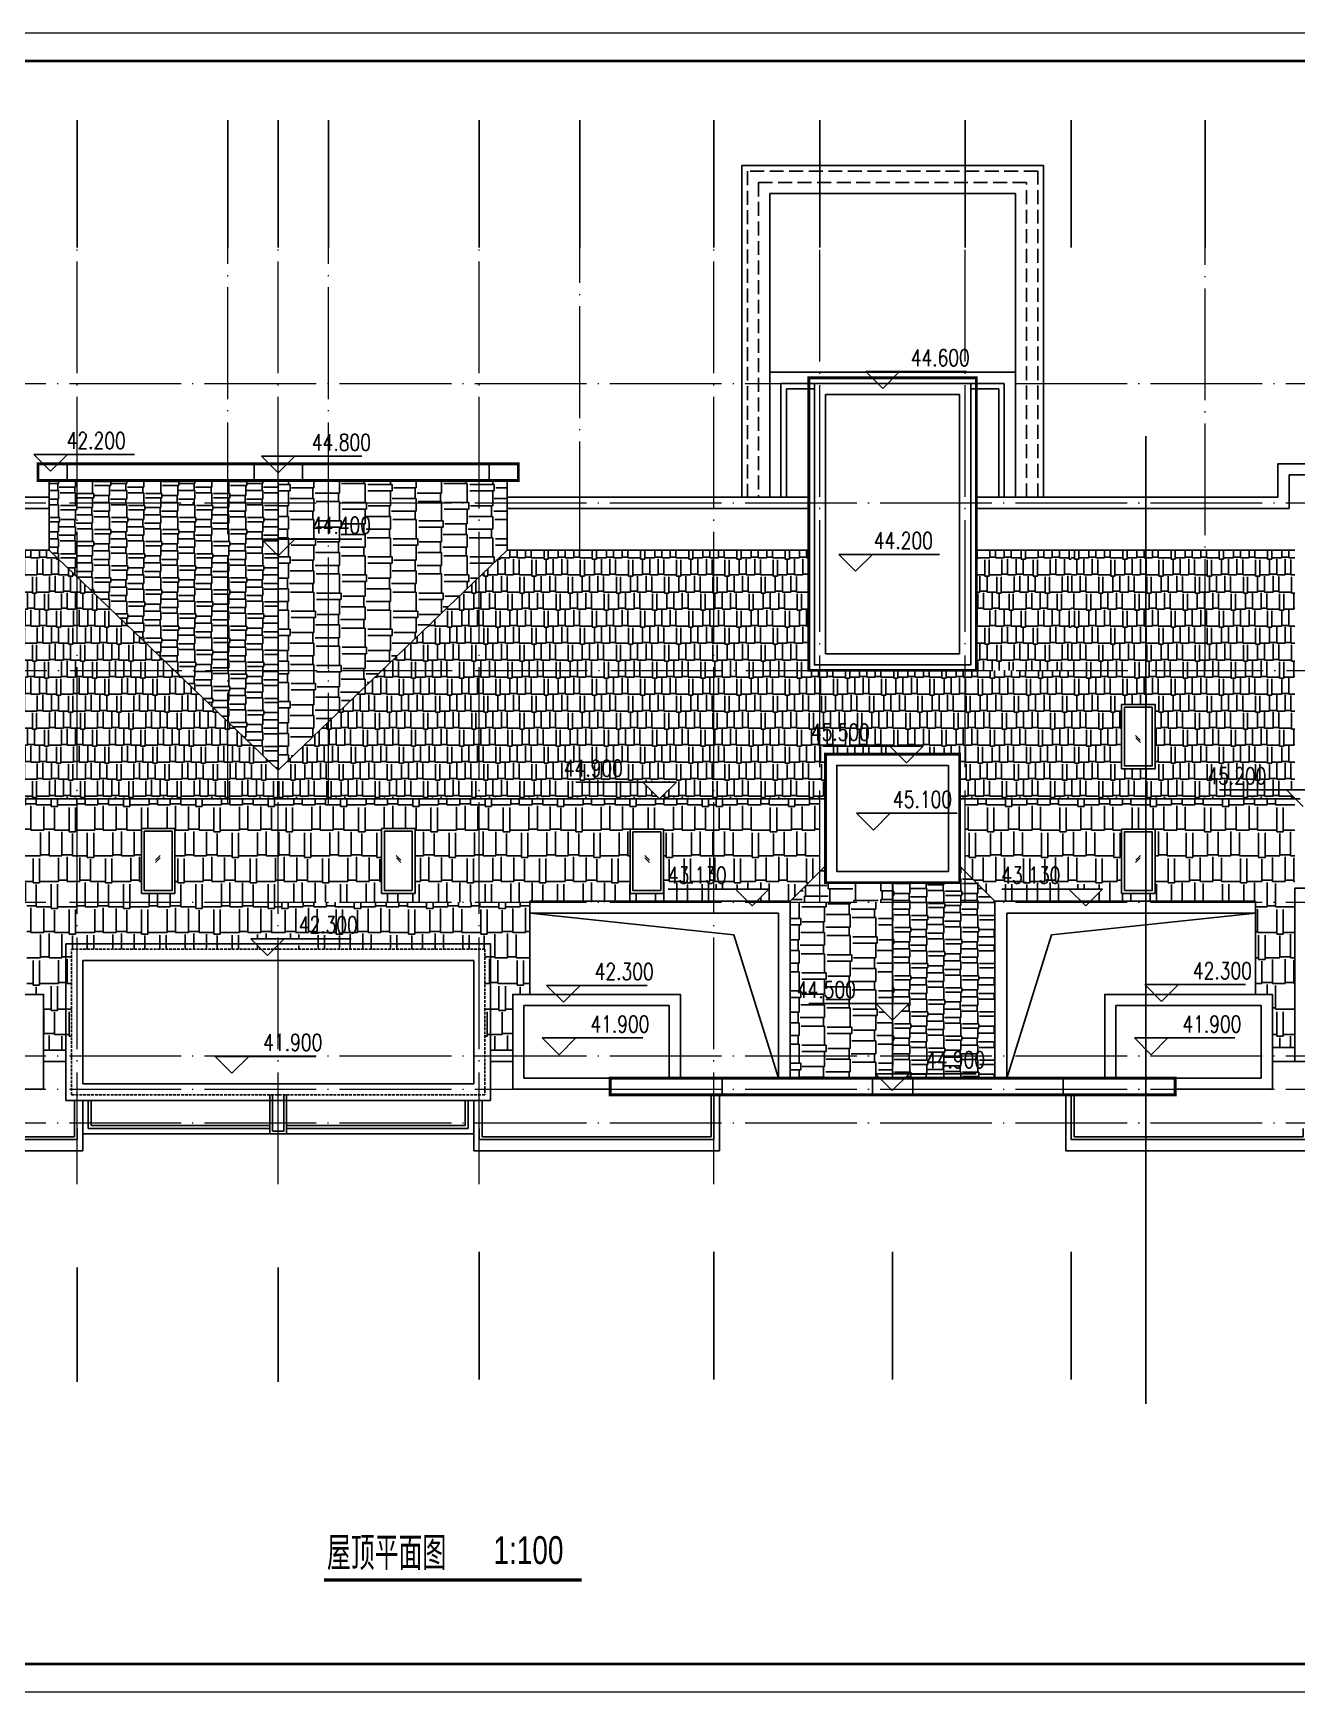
# Model space of a CAD drawing. Extents: x 1332633 to 1595679, y 264824 to 640777.
# Drawn here: x 1364744 to 1387370, y 402455 to 432155 of the extents above; entities that cross this region are included whole.
import ezdxf
from ezdxf.enums import TextEntityAlignment as Align

# ---------------------------------------------------------------- set-up
doc = ezdxf.new("R2010")
doc.units = 0
doc.header["$LTSCALE"] = 1000
doc.header["$MEASUREMENT"] = 0
doc.linetypes.add('DASH', pattern=[0.35, 0.25, -0.1])
doc.linetypes.add('DOTE', pattern=[2.42, 2, -0.2, 0.02, -0.2])
doc.layers.get('0').update_dxf_attribs({"linetype": 'CONTINUOUS'})
for name, color, linetype, lineweight in [('_公共_图框', 4, 'CONTINUOUS', 5), ('DOTE', 1, 'DOTE', 13), ('PUB_TEXT', 7, 'CONTINUOUS', 13)]:
    doc.layers.add(name, color=color, linetype=linetype, lineweight=lineweight)
for name, color, linetype in [('A-Balcony(建筑阳台)', 32, 'CONTINUOUS'), ('A-Hz1汉字注明（平、立面、房间名称等）', 7, 'CONTINUOUS'), ('A-Other(建筑其它)', 33, 'CONTINUOUS'), ('A-Wall(建筑墙)', 255, 'CONTINUOUS'), ('A-WALL_建筑墙_', 255, 'CONTINUOUS'), ('A-WINDOW(建筑门窗)', 4, 'CONTINUOUS'), ('A-建筑屋顶', 33, 'CONTINUOUS'), ('AXIS', 3, 'CONTINUOUS'), ('DIM_ELEV', 3, 'CONTINUOUS'), ('DIM_SYMB', 3, 'CONTINUOUS'), ('hatch', 251, 'CONTINUOUS')]:
    doc.layers.add(name, color=color, linetype=linetype)
doc.styles.add('_TCH_DIM', font='SIMPLEX', dxfattribs={"width": 0.8, "bigfont": 'HZTXT'})
doc.styles.add('sunyat', font='3yromanc.shx', dxfattribs={"width": 0.75, "bigfont": '3yhztxt.shx'})
doc.styles.add('图框文字', font='SIMKAI.TTF')
pattern_1 = [(90, (0, 0), (-304.8, 647.7), [152.4, -127, 177.8, -76.2, 228.6, -101.6]), (90, (-12.7, 152.4), (-304.8, 647.7), [127, -482.6, 101.6, -152.4]), (90, (19.05, 457.2), (-304.8, 647.7), [76.2, -787.4]), (180, (0, 0), (-304.8, -215.9), [292.1, -927.1]), (180, (9e-15, 152.4), (-304.8, -215.9), [285.75, -933.45]), (180, (2e-14, 279.4), (-304.8, -215.9), [266.7, -952.5]), (180, (19.05, 457.2), (-304.8, -215.9), [292.1, -927.1]), (180, (19.05, 533.4), (-304.8, -215.9), [292.1, -927.1]), (180, (5e-14, 762), (-304.8, -215.9), [279.4, -939.8])]
pattern_2 = [(90, (0, 0), (-457.2, 971.55), [228.6, -190.5, 266.7, -114.3, 342.9, -152.4]), (90, (-19.05, 228.6), (-457.2, 971.55), [190.5, -723.9, 152.4, -228.6]), (90, (28.58, 685.8), (-457.2, 971.55), [114.3, -1181.1]), (180, (0, 0), (-457.2, -323.85), [438.15, -1390.65]), (180, (1e-14, 228.6), (-457.2, -323.85), [428.625, -1400.175]), (180, (3e-14, 419.1), (-457.2, -323.85), [400.05, -1428.75]), (180, (28.58, 685.8), (-457.2, -323.85), [438.15, -1390.65]), (180, (28.58, 800.1), (-457.2, -323.85), [438.15, -1390.65]), (180, (7e-14, 1143), (-457.2, -323.85), [419.1, -1409.7])]
pattern_3 = [(0, (0, 0), (971.55, 457.2), [228.6, -190.5, 266.7, -114.3, 342.9, -152.4]), (0, (228.6, 19.05), (971.55, 457.2), [190.5, -723.9, 152.4, -228.6]), (0, (685.8, -28.57), (971.55, 457.2), [114.3, -1181.1]), (90, (0, 0), (-323.85, 457.2), [438.15, -1390.65]), (90, (228.6, 0), (-323.85, 457.2), [428.625, -1400.175]), (90, (419.1, 0), (-323.85, 457.2), [400.05, -1428.75]), (90, (685.8, -28.57), (-323.85, 457.2), [438.15, -1390.65]), (90, (800.1, -28.57), (-323.85, 457.2), [438.15, -1390.65]), (90, (1143, 0), (-323.85, 457.2), [419.1, -1409.7])]
pattern_4 = [(0, (0, 0), (647.7, 304.8), [152.4, -127, 177.8, -76.2, 228.6, -101.6]), (0, (152.4, 12.7), (647.7, 304.8), [127, -482.6, 101.6, -152.4]), (0, (457.2, -19.05), (647.7, 304.8), [76.2, -787.4]), (90, (0, 0), (-215.9, 304.8), [292.1, -927.1]), (90, (152.4, 0), (-215.9, 304.8), [285.75, -933.45]), (90, (279.4, 0), (-215.9, 304.8), [266.7, -952.5]), (90, (457.2, -19.05), (-215.9, 304.8), [292.1, -927.1]), (90, (533.4, -19.05), (-215.9, 304.8), [292.1, -927.1]), (90, (762, 0), (-215.9, 304.8), [279.4, -939.8])]
pattern_5 = [(90, (2738264.6, 0), (457.2, 971.55), [228.6, -190.5, 266.7, -114.3, 342.9, -152.4]), (90, (2738283.63, 228.6), (457.2, 971.55), [190.5, -723.9, 152.4, -228.6]), (90, (2738236, 685.8), (457.2, 971.55), [114.3, -1181.1]), (7e-15, (2738264.6, 0), (457.2, -323.85), [438.15, -1390.65]), (7e-15, (2738264.6, 228.6), (457.2, -323.85), [428.625, -1400.175]), (7e-15, (2738264.6, 419.1), (457.2, -323.85), [400.05, -1428.75]), (7e-15, (2738236, 685.8), (457.2, -323.85), [438.15, -1390.65]), (7e-15, (2738236, 800.1), (457.2, -323.85), [438.15, -1390.65]), (7e-15, (2738264.6, 1143), (457.2, -323.85), [419.1, -1409.7])]
pattern_6 = [(180, (2738264.58, 0), (-647.7, 304.8), [152.4, -127, 177.8, -76.2, 228.6, -101.6]), (180, (2738112.18, 12.7), (-647.7, 304.8), [127, -482.6, 101.6, -152.4]), (180, (2737807.38, -19.05), (-647.7, 304.8), [76.2, -787.4]), (90, (2738264.58, 0), (215.9, 304.8), [292.1, -927.1]), (90, (2738112.18, 0), (215.9, 304.8), [285.75, -933.45]), (90, (2737985.18, 0), (215.9, 304.8), [266.7, -952.5]), (90, (2737807.38, -19.05), (215.9, 304.8), [292.1, -927.1]), (90, (2737731.18, -19.05), (215.9, 304.8), [292.1, -927.1]), (90, (2737502.58, 0), (215.9, 304.8), [279.4, -939.8])]
pattern_7 = [(180, (2738264.6, 0), (-971.55, 457.2), [228.6, -190.5, 266.7, -114.3, 342.9, -152.4]), (180, (2738036, 19.05), (-971.55, 457.2), [190.5, -723.9, 152.4, -228.6]), (180, (2737578.8, -28.57), (-971.55, 457.2), [114.3, -1181.1]), (90, (2738264.6, 0), (323.85, 457.2), [438.15, -1390.65]), (90, (2738036, 0), (323.85, 457.2), [428.625, -1400.175]), (90, (2737845.5, 0), (323.85, 457.2), [400.05, -1428.75]), (90, (2737578.8, -28.57), (323.85, 457.2), [438.15, -1390.65]), (90, (2737464.5, -28.57), (323.85, 457.2), [438.15, -1390.65]), (90, (2737121.6, 0), (323.85, 457.2), [419.1, -1409.7])]

# ---------------------------------------------------------------- blocks, each defined once
blk = doc.blocks.new('vvxv')
at = {"layer": '_公共_图框'}
blk.add_lwpolyline([(-63000, 0), (0, 0), (0, 29700), (-63000, 29700)], close=True, dxfattribs=at)
at = {"layer": '_公共_图框', "const_width": 50}
blk.add_lwpolyline([(-61750, 500), (-500, 500), (-500, 29200), (-61750, 29200)], close=True, dxfattribs=at)
at = {"layer": '_公共_图框', "style": '图框文字'}
for tag, height, p in [('建设单位', 250, (-2500, 19150)), ('合作单位', 250, (-2527, 16842)), ('项目名称', 250, (-2500, 15150)), ('项目编号', 250, (-2500, 13150)), ('建筑', 175, (-1300, 2800)), ('方案深化', 175, (-1300, 2450)), ('1:100', 175, (-1300, 2100)), ('20090705', 175, (-1300, 1750)), ('图号', 175, (-1300, 1225))]:
    blk.add_attdef(tag, text='', height=height, dxfattribs=at).set_placement(p, align=Align.MIDDLE_CENTER)

msp = doc.modelspace()

# ---------------------------------------------------------------- hatches: boundary and pattern name
at = {"layer": 'hatch', "ltscale": 0.2}
h = msp.add_hatch(dxfattribs=at)
h.set_pattern_fill('AR-RSHKE,_O', color=256, scale=100, angle=90)
h.set_pattern_definition(pattern_1)
h.paths.add_polyline_path([(1369132, 424144), (1365032, 424144), (1365032, 422896), (1369132, 418961)])
h = msp.add_hatch(dxfattribs=at)
h.set_pattern_fill('AR-RSHKE,_O', color=256, scale=150, angle=90)
h.set_pattern_definition(pattern_2)
h.paths.add_polyline_path([(1373232, 422896), (1373232, 424144), (1369132, 424144), (1369132, 418961)])
h = msp.add_hatch(dxfattribs=at)
h.set_pattern_fill('AR-RSHKE,_O', color=256, scale=100)
h.set_pattern_definition(pattern_4)
h.paths.add_polyline_path([(1365532, 422416), (1365032, 422896), (1361332, 422896), (1361332, 420744), (1365532, 420744)])
h = msp.add_hatch(dxfattribs=at)
h.set_pattern_fill('AR-RSHKE,_O', color=256, scale=100)
h.set_pattern_definition(pattern_6)
h.paths.add_polyline_path([(1372732, 422416), (1373232, 422896), (1376932, 422896), (1376932, 420744), (1372732, 420744)])
h = msp.add_hatch(dxfattribs=at)
h.set_pattern_fill('AR-RSHKE,_O', color=256, scale=100)
h.set_pattern_definition(pattern_6)
h.paths.add_polyline_path([(1376932, 422896), (1378632, 422896), (1378632, 420744), (1376932, 420744)])
h = msp.add_hatch(dxfattribs=at)
h.set_pattern_fill('AR-RSHKE,_O', color=256, scale=100)
h.set_pattern_definition(pattern_4)
h.paths.add_polyline_path([(1381632, 422896), (1383332, 422896), (1383332, 420744), (1381632, 420744)])
h = msp.add_hatch(dxfattribs=at)
h.set_pattern_fill('AR-RSHKE,_O', color=256, scale=100)
h.set_pattern_definition(pattern_6)
h.paths.add_polyline_path([(1383332, 422896), (1385732, 422896), (1385732, 420744), (1383332, 420744)])
h = msp.add_hatch(dxfattribs=at)
h.set_pattern_fill('AR-RSHKE,_O', color=256, scale=100)
h.set_pattern_definition(pattern_6)
h.paths.add_polyline_path([(1385732, 422896), (1387332, 422896), (1387332, 420744), (1385732, 420744)])
h = msp.add_hatch(dxfattribs=at)
h.set_pattern_fill('AR-RSHKE,_O', color=256, scale=100)
h.set_pattern_definition(pattern_4)
h.paths.add_polyline_path([(1365532, 422416), (1365532, 420744), (1367275, 420744)])
h = msp.add_hatch(dxfattribs=at)
h.set_pattern_fill('AR-RSHKE,_O', color=256, scale=100)
h.set_pattern_definition(pattern_6)
h.paths.add_polyline_path([(1372732, 422416), (1372732, 420744), (1370989, 420744)])
h = msp.add_hatch(dxfattribs=at)
h.set_pattern_fill('AR-RSHKE,_O', color=256, scale=100)
h.set_pattern_definition(pattern_4)
h.paths.add_polyline_path([(1365532, 420744), (1361332, 420744), (1361332, 418444), (1362304, 418444), (1362004, 418744), (1362604, 418744), (1362304, 418444), (1365532, 418444)])
h.paths.add_polyline_path([(1364012, 418863), (1364992, 418863), (1364992, 419309), (1364012, 419309)], flags=24)
h.paths.add_polyline_path([(1362834, 418769), (1364092, 418769), (1364092, 419215), (1362834, 419215)], flags=24)
h = msp.add_hatch(dxfattribs=at)
h.set_pattern_fill('AR-RSHKE,_O', color=256, scale=100)
h.set_pattern_definition(pattern_4)
h.paths.add_polyline_path([(1367275, 420744), (1365532, 420744), (1365532, 418444), (1368232, 418444), (1368232, 419825)])
h = msp.add_hatch(dxfattribs=at)
h.set_pattern_fill('AR-RSHKE,_O', color=256, scale=100)
h.set_pattern_definition(pattern_6)
h.paths.add_polyline_path([(1370989, 420744), (1372732, 420744), (1372732, 418444), (1370032, 418444), (1370032, 419825)])
h = msp.add_hatch(dxfattribs=at)
h.set_pattern_fill('AR-RSHKE,_O', color=256, scale=100)
h.set_pattern_definition(pattern_6)
h.paths.add_polyline_path([(1372732, 420744), (1376932, 420744), (1376932, 418444), (1375961, 418444), (1376261, 418744), (1375661, 418744), (1375961, 418444), (1372732, 418444)])
h.paths.add_polyline_path([(1374253, 418863), (1373272, 418863), (1373272, 419309), (1374253, 419309)], flags=24)
h.paths.add_polyline_path([(1375431, 418769), (1374173, 418769), (1374173, 419215), (1375431, 419215)], flags=24)
h = msp.add_hatch(dxfattribs=at)
h.set_pattern_fill('AR-RSHKE,_O', color=256, scale=100)
h.set_pattern_definition(pattern_6)
h.paths.add_polyline_path([(1376932, 420744), (1378832, 420744), (1378832, 418444), (1376932, 418444)])
h = msp.add_hatch(dxfattribs=at)
h.set_pattern_fill('AR-RSHKE,_O', color=256, scale=100)
h.set_pattern_definition(pattern_6)
h.paths.add_polyline_path([(1378832, 420744), (1381432, 420744), (1381432, 418444), (1381333, 418444), (1381333, 419244), (1380538, 419244), (1380682, 419388), (1380082, 419388), (1380227, 419244), (1378932, 419244), (1378932, 418444), (1378832, 418444)])
h = msp.add_hatch(dxfattribs=at)
h.set_pattern_fill('AR-RSHKE,_O', color=256, scale=100)
h.set_pattern_definition(pattern_6)
h.paths.add_polyline_path([(1381432, 420744), (1383332, 420744), (1383332, 418444), (1381432, 418444)])
h = msp.add_hatch(dxfattribs=at)
h.set_pattern_fill('AR-RSHKE,_O', color=256, scale=100)
h.set_pattern_definition(pattern_6)
h.paths.add_polyline_path([(1383332, 420744), (1387332, 420744), (1387332, 418606), (1387183, 418606), (1387332, 418456), (1387332, 418444), (1383332, 418444)])
h.paths.add_polyline_path([(1384832, 420135), (1384232, 420135), (1384232, 418983), (1384832, 418983)], flags=16)
h.paths.add_polyline_path([(1384782, 420085), (1384282, 420085), (1384282, 419033), (1384782, 419033)], flags=0)
h.paths.add_polyline_path([(1385711, 418863), (1384730, 418863), (1384730, 419309), (1385711, 419309)], flags=24)
h.paths.add_polyline_path([(1386953, 418631), (1385695, 418631), (1385695, 419077), (1386953, 419077)], flags=24)
h = msp.add_hatch(dxfattribs=at)
h.set_pattern_fill('AR-RSHKE,_O', color=256, scale=100)
h.set_pattern_definition(pattern_4)
h.paths.add_polyline_path([(1369132, 418961), (1368232, 419825), (1368232, 418444), (1369132, 418444)])
h = msp.add_hatch(dxfattribs=at)
h.set_pattern_fill('AR-RSHKE,_O', color=256, scale=100)
h.set_pattern_definition(pattern_6)
h.paths.add_polyline_path([(1369132, 418961), (1370032, 419825), (1370032, 418444), (1369132, 418444)])
h = msp.add_hatch(dxfattribs=at)
h.set_pattern_fill('AR-RSHKE,_O', color=256, scale=150)
h.set_pattern_definition(pattern_3)
h.paths.add_polyline_path([(1365532, 418444), (1361332, 418444), (1361332, 416611), (1364629, 416611), (1364629, 416594), (1365532, 416594)])
h.paths.add_polyline_path([(1362832, 417904), (1362832, 416752), (1362232, 416752), (1362232, 417904)], flags=16)
h.paths.add_polyline_path([(1362782, 417854), (1362782, 416802), (1362282, 416802), (1362282, 417854)], flags=0)
h.paths.add_polyline_path([(1364012, 417769), (1364992, 417769), (1364992, 418215), (1364012, 418215)], flags=24)
h = msp.add_hatch(dxfattribs=at)
h.set_pattern_fill('AR-RSHKE,_O', color=256, scale=150)
h.set_pattern_definition(pattern_3)
h.paths.add_polyline_path([(1369132, 418444), (1365532, 418444), (1365532, 416594), (1369132, 416594)])
h.paths.add_polyline_path([(1366682, 417914), (1367282, 417914), (1367282, 416752), (1366682, 416752)], flags=16)
h.paths.add_polyline_path([(1366732, 417864), (1367232, 417864), (1367232, 416802), (1366732, 416802)], flags=0)
h = msp.add_hatch(dxfattribs=at)
h.set_pattern_fill('AR-RSHKE,_O', color=256, scale=150)
h.set_pattern_definition(pattern_3)
h.paths.add_polyline_path([(1369132, 418444), (1372732, 418444), (1372732, 416594), (1369132, 416594)])
h.paths.add_polyline_path([(1371582, 417914), (1370982, 417914), (1370982, 416752), (1371582, 416752)], flags=16)
h.paths.add_polyline_path([(1371532, 417864), (1371032, 417864), (1371032, 416802), (1371532, 416802)], flags=0)
h = msp.add_hatch(dxfattribs=at)
h.set_pattern_fill('AR-RSHKE,_O', color=256, scale=150)
h.set_pattern_definition(pattern_3)
h.paths.add_polyline_path([(1376932, 418444), (1372732, 418444), (1372732, 416594), (1376932, 416594)])
h.paths.add_polyline_path([(1375432, 417904), (1376032, 417904), (1376032, 416752), (1375432, 416752)], flags=16)
h.paths.add_polyline_path([(1375482, 417854), (1375982, 417854), (1375982, 416802), (1375482, 416802)], flags=0)
h.paths.add_polyline_path([(1373272, 417769), (1374253, 417769), (1374253, 418215), (1373272, 418215)], flags=24)
h = msp.add_hatch(dxfattribs=at)
h.set_pattern_fill('AR-RSHKE,_O', color=256, scale=150)
h.set_pattern_definition(pattern_7)
h.paths.add_polyline_path([(1376932, 418444), (1378832, 418444), (1378832, 417143), (1378300, 416611), (1377699, 416611), (1377917, 416829), (1376932, 416829)])
h = msp.add_hatch(dxfattribs=at)
h.set_pattern_fill('AR-RSHKE,_O', color=256, scale=150)
h.set_pattern_definition(pattern_7)
h.paths.add_polyline_path([(1381432, 418444), (1383332, 418444), (1383332, 416829), (1383290, 416829), (1383332, 416786), (1383332, 416611), (1381965, 416611), (1381432, 417144)])
h.paths.add_polyline_path([(1383221, 416854), (1382006, 416854), (1382006, 417301), (1383221, 417301)], flags=24)
h = msp.add_hatch(dxfattribs=at)
h.set_pattern_fill('AR-RSHKE,_O', color=256, scale=150)
h.set_pattern_definition(pattern_7)
h.paths.add_polyline_path([(1383332, 418444), (1387332, 418444), (1387332, 416594), (1386629, 416594), (1386629, 416611), (1383672, 416611), (1383890, 416829), (1383332, 416829)])
h.paths.add_polyline_path([(1384232, 416752), (1384832, 416752), (1384832, 417904), (1384232, 417904)], flags=16)
h.paths.add_polyline_path([(1384282, 416802), (1384782, 416802), (1384782, 417854), (1384282, 417854)], flags=0)
h.paths.add_polyline_path([(1385711, 417769), (1384730, 417769), (1384730, 418215), (1385711, 418215)], flags=24)
h = msp.add_hatch(dxfattribs=at)
h.set_pattern_fill('AR-RSHKE,_O', color=256, scale=150)
h.set_pattern_definition(pattern_3)
h.paths.add_polyline_path([(1376033, 416854), (1377248, 416854), (1377248, 417301), (1376033, 417301)], flags=9)
h = msp.add_hatch(dxfattribs=at)
h.set_pattern_fill('AR-RSHKE,_O', color=256, scale=150, angle=90)
h.set_pattern_definition(pattern_5)
h.paths.add_polyline_path([(1378832, 417143), (1378832, 416594), (1378300, 416594), (1378300, 416611)])
h = msp.add_hatch(dxfattribs=at)
h.set_pattern_fill('AR-RSHKE,_O', color=256, scale=150, angle=90)
h.set_pattern_definition(pattern_5)
h.paths.add_polyline_path([(1378832, 417143), (1378932, 417243), (1378932, 416944), (1380132, 416944), (1380132, 416594), (1378832, 416594)])
h = msp.add_hatch(dxfattribs=at)
h.set_pattern_fill('AR-RSHKE,_O', color=256, scale=100, angle=90)
h.set_pattern_definition(pattern_1)
h.paths.add_polyline_path([(1381432, 417144), (1381333, 417243), (1381333, 416944), (1380132, 416944), (1380132, 416594), (1381432, 416594)])
h = msp.add_hatch(dxfattribs=at)
h.set_pattern_fill('AR-RSHKE,_O', color=256, scale=100, angle=90)
h.set_pattern_definition(pattern_1)
h.paths.add_polyline_path([(1381432, 417144), (1381432, 416594), (1381965, 416594), (1381965, 416611)])
h = msp.add_hatch(dxfattribs=at)
h.set_pattern_fill('AR-RSHKE,_O', color=256, scale=150)
h.set_pattern_definition(pattern_3)
h.paths.add_polyline_path([(1365532, 416594), (1364629, 416594), (1364629, 414944), (1364932, 414944), (1364932, 413944), (1365432, 413944), (1365432, 415751), (1365532, 415751)])
h = msp.add_hatch(dxfattribs=at)
h.set_pattern_fill('AR-RSHKE,_O', color=256, scale=150)
h.set_pattern_definition(pattern_3)
h.paths.add_polyline_path([(1369132, 416594), (1365532, 416594), (1365532, 415751), (1368829, 415751), (1368640, 415940), (1369132, 415940)])
h = msp.add_hatch(dxfattribs=at)
h.set_pattern_fill('AR-RSHKE,_O', color=256, scale=150)
h.set_pattern_definition(pattern_7)
h.paths.add_polyline_path([(1369132, 416594), (1372732, 416594), (1372732, 415751), (1369436, 415751), (1369625, 415940), (1369132, 415940)])
h = msp.add_hatch(dxfattribs=at)
h.set_pattern_fill('AR-RSHKE,_O', color=256, scale=150)
h.set_pattern_definition(pattern_7)
h.paths.add_polyline_path([(1372732, 416594), (1373636, 416594), (1373635, 414944), (1373332, 414944), (1373332, 413944), (1372832, 413944), (1372832, 415751), (1372732, 415751)])
h = msp.add_hatch(dxfattribs=at)
h.set_pattern_fill('AR-RSHKE,_O', color=256, scale=150, angle=90)
h.set_pattern_definition(pattern_2)
h.paths.add_polyline_path([(1378300, 416594), (1380132, 416594), (1380132, 414779), (1379832, 414779), (1380132, 414479), (1380132, 413844), (1378300, 413844)])
h.paths.add_polyline_path([(1380067, 415406), (1379086, 415406), (1379086, 415853), (1380067, 415853)], flags=24)
h.paths.add_polyline_path([(1379603, 414804), (1378345, 414804), (1378345, 415251), (1379603, 415251)], flags=24)
h = msp.add_hatch(dxfattribs=at)
h.set_pattern_fill('AR-RSHKE,_O', color=256, scale=100, angle=90)
h.set_pattern_definition(pattern_1)
h.paths.add_polyline_path([(1380132, 414479), (1380432, 414779), (1380132, 414779), (1380132, 416594), (1381965, 416594), (1381965, 413844), (1380132, 413844)])
h.paths.add_polyline_path([(1381178, 415406), (1380198, 415406), (1380198, 415853), (1381178, 415853)], flags=24)
h = msp.add_hatch(dxfattribs=at)
h.set_pattern_fill('AR-RSHKE,_O', color=256, scale=150)
h.set_pattern_definition(pattern_7)
h.paths.add_polyline_path([(1386629, 416398), (1386630, 416398), (1386629, 416398), (1386629, 416594), (1387332, 416594), (1387332, 413991), (1386932, 413991), (1386932, 414944), (1386629, 414944)])
h = msp.add_hatch(dxfattribs=at)
h.set_pattern_fill('AR-RSHKE,_O', color=256, scale=150, angle=90)
h.set_pattern_definition(pattern_2)
h.paths.add_polyline_path([(1380132, 413844), (1378300, 413844), (1378300, 413444), (1379907, 413444), (1379827, 413523), (1380132, 413523)])
h = msp.add_hatch(dxfattribs=at)
h.set_pattern_fill('AR-RSHKE,_O', color=256, scale=100, angle=90)
h.set_pattern_definition(pattern_1)
h.paths.add_polyline_path([(1381965, 413844), (1380132, 413844), (1380132, 413523), (1380427, 413523), (1380348, 413444), (1381965, 413444)])
h = msp.add_hatch(dxfattribs=at)
h.set_pattern_fill('AR-RSHKE,_O', color=256, scale=150, angle=90)
h.set_pattern_definition(pattern_2)
h.paths.add_polyline_path([(1380657, 413549), (1381915, 413549), (1381915, 413995), (1380657, 413995)], flags=9)

# ---------------------------------------------------------------- linework, layer by layer
for points in [[(1378732, 425884), (1381532, 425884), (1381532, 420844), (1378732, 420844)], [(1378932, 425684), (1381332, 425684), (1381332, 421044), (1378932, 421044)]]:
    msp.add_lwpolyline(points, close=True)
at = {"layer": 'A-Balcony(建筑阳台)', "linetype": 'DASH'}
for p, q in [((1382732, 429683, 0), (1377532, 429683, 0)), ((1377532, 429683, 0), (1377532, 423844, 0)), ((1382532, 429483, 0), (1377732, 429483, 0)), ((1377732, 429483, 0), (1377732, 423844, 0)), ((1382532, 423844, 0), (1382532, 429483, 0)), ((1382732, 423844, 0), (1382732, 429683, 0))]:
    msp.add_line(p, q, dxfattribs=at)
at = {"layer": 'A-Balcony(建筑阳台)'}
for p, q in [((1382332, 429283, 0), (1377932, 429283, 0)), ((1377932, 429283, 0), (1377932, 423844, 0)), ((1382332, 426083, 0), (1382332, 429283, 0)), ((1382332, 426084), (1377932, 426084)), ((1377932, 423844), (1377932, 426084)), ((1382332, 426084), (1377932, 426084)), ((1377932, 423844), (1377932, 426084)), ((1382332, 423844), (1382332, 426084)), ((1382332, 423844), (1382332, 426084)), ((1378132, 423844), (1378132, 425884)), ((1378632, 425884), (1378132, 425884)), ((1378132, 423844), (1378132, 425884)), ((1378732, 425884), (1378132, 425884)), ((1378232, 423844), (1378232, 425784)), ((1378632, 425784), (1378232, 425784)), ((1378232, 423844), (1378232, 425784)), ((1378732, 425784), (1378232, 425784)), ((1381532, 425884), (1382132, 425884)), ((1381532, 425784), (1382032, 425784)), ((1381632, 425884), (1382132, 425884)), ((1381632, 425784), (1382032, 425784)), ((1382032, 423844), (1382032, 425784)), ((1382032, 423844), (1382032, 425784)), ((1382132, 423844), (1382132, 425884)), ((1382132, 423844), (1382132, 425884)), ((1368982, 413144), (1368982, 412444)), ((1369032, 413144), (1369032, 412494)), ((1369232, 413144), (1369232, 412494)), ((1369282, 413144), (1369282, 412444)), ((1365732, 412544), (1365732, 413044)), ((1365782, 412594), (1365782, 413044)), ((1372482, 412594), (1372482, 413044)), ((1372532, 412544), (1372532, 413044)), ((1368982, 412544), (1365732, 412544)), ((1368982, 412594), (1365782, 412594)), ((1372482, 412594), (1369282, 412594)), ((1372532, 412544), (1369282, 412544)), ((1372632, 412444), (1365632, 412444)), ((1369282, 412444), (1368982, 412444)), ((1369232, 412494), (1369032, 412494))]:
    msp.add_line(p, q, dxfattribs=at)
for points in [[(1361232, 413144), (1361232, 412144), (1365632, 412144), (1365632, 413044)], [(1361332, 413144), (1361332, 412344), (1365532, 412344), (1365532, 412544)], [(1361382, 413144), (1361382, 412394), (1365482, 412394), (1365482, 413044)], [(1377032, 413144), (1377032, 412144), (1372632, 412144), (1372632, 413044)], [(1376932, 413144), (1376932, 412344), (1372732, 412344), (1372732, 412544)], [(1376882, 413144), (1376882, 412394), (1372782, 412394), (1372782, 413044)], [(1383232, 413144), (1383232, 412144), (1387632, 412144), (1387632, 412544)], [(1383332, 413144), (1383332, 412344), (1387532, 412344), (1387532, 412544)], [(1383382, 413144), (1383382, 412394), (1387482, 412394), (1387482, 412544)]]:
    msp.add_lwpolyline(points, dxfattribs=at)
at = {"layer": 'A-Hz1汉字注明（平、立面、房间名称等）', "const_width": 60, "elevation": 0}
msp.add_lwpolyline([(1369953, 404455), (1374567, 404455)], dxfattribs=at)
at = {"layer": 'A-Other(建筑其它)'}
for p, q in [((1382832, 429783, 0), (1377432, 429783, 0)), ((1377432, 429783, 0), (1377432, 423844, 0)), ((1382832, 423844, 0), (1382832, 429783, 0))]:
    msp.add_line(p, q, dxfattribs=at)
at = {"layer": 'A-Wall(建筑墙)'}
for p, q in [((1365232, 424444), (1365032, 424444)), ((1381532, 423844), (1381532, 424504, 0)), ((1387032, 423844), (1387032, 424444)), ((1387032, 424444), (1390332, 424444)), ((1387232, 423644), (1387232, 424244)), ((1365032, 423844), (1359632, 423844)), ((1373232, 423844), (1378632, 423844)), ((1364932, 413944), (1365332, 413944)), ((1364932, 413744), (1365332, 413744)), ((1373332, 413944), (1372932, 413944)), ((1373332, 413744), (1372932, 413744)), ((1375075, 413444), (1385191, 413444)), ((1366132, 413344), (1366132, 413344)), ((1372132, 413344), (1372132, 413344)), ((1375075, 413144), (1385191, 413144))]:
    msp.add_line(p, q, dxfattribs=at)
at = {"layer": 'A-WALL_建筑墙_', "ltscale": 0.2}
for p, q in [((1364832, 424144), (1364832, 424444)), ((1364832, 424444), (1373432, 424444)), ((1365353, 424144), (1365353, 424444)), ((1368701, 424144), (1368701, 424444)), ((1369564, 424144), (1369564, 424444)), ((1372912, 424144), (1372912, 424444)), ((1373432, 424444), (1373432, 424144)), ((1364832, 424144), (1373432, 424144)), ((1365032, 422896), (1365032, 424144)), ((1369132, 424144), (1369132, 418961)), ((1373232, 424144), (1373232, 422896)), ((1381632, 423644), (1387232, 423644)), ((1365032, 422896, 0), (1359632, 422896, 0)), ((1365032, 422896), (1369132, 418961)), ((1373232, 422896), (1369132, 418961)), ((1373232, 422896, 0), (1378632, 422896, 0)), ((1387332, 422896, 0), (1381632, 422896, 0)), ((1387332, 422896, 0), (1381632, 422896, 0)), ((1387332, 422896, 0), (1381632, 422896, 0)), ((1359332, 418444, 0), (1369132, 418444, 0)), ((1378932, 418444, 0), (1369132, 418444, 0)), ((1387432, 418444, 0), (1381333, 418444, 0)), ((1378932, 417243), (1378300, 416611)), ((1381333, 417243), (1381965, 416611)), ((1380132, 413444), (1380132, 416944)), ((1373636, 416611, 0), (1373635, 414944)), ((1373636, 416611, 0), (1378300, 416611, 0)), ((1373636, 416398, 0), (1378088, 416398, 0)), ((1378088, 416398), (1378088, 413444, 0)), ((1378300, 413444), (1378300, 416611)), ((1381965, 413444), (1381965, 416611)), ((1386629, 416611, 0), (1381965, 416611, 0)), ((1386629, 416398, 0), (1382177, 416398, 0)), ((1382177, 416398), (1382177, 413444, 0)), ((1386629, 416611, 0), (1386629, 414944)), ((1365632, 415551), (1372632, 415551)), ((1365632, 413344), (1365632, 415551)), ((1372632, 415551), (1372632, 413344)), ((1386932, 413991, 0), (1387333, 413991, 0)), ((1386932, 413991, 0), (1387333, 413991, 0)), ((1386932, 413991, 0), (1387333, 413991, 0)), ((1386932, 413744), (1387332, 413744)), ((1375075, 413144), (1375075, 413444)), ((1377078, 413444), (1377078, 413444)), ((1377078, 413144), (1377078, 413444)), ((1377078, 413444), (1377078, 413144)), ((1379771, 413144), (1379771, 413444)), ((1380495, 413144), (1380495, 413444)), ((1383188, 413444), (1383188, 413144)), ((1385191, 413144), (1385191, 413444)), ((1372632, 413344), (1365632, 413344))]:
    msp.add_line(p, q, dxfattribs=at)
at = {"layer": 'A-WALL_建筑墙_'}
for p, q in [((1387232, 424244), (1390132, 424244)), ((1381632, 423844), (1387032, 423844)), ((1359632, 423644), (1365032, 423644)), ((1378632, 423644), (1373232, 423644)), ((1381532, 423644), (1381532, 420844, 0)), ((1380667, 419244), (1381333, 419244)), ((1364932, 414944), (1361932, 414944)), ((1373332, 414944), (1376332, 414944)), ((1383932, 414944), (1383932, 413444)), ((1386932, 414944), (1383932, 414944)), ((1386932, 414944), (1386932, 413244)), ((1384132, 413944), (1384132, 413444)), ((1386732, 413944), (1386732, 413444)), ((1386732, 413444), (1384132, 413444)), ((1386932, 413244), (1385191, 413244))]:
    msp.add_line(p, q, dxfattribs=at)
at = {"layer": 'A-WALL_建筑墙_', "ltscale": 0.2, "const_width": 50}
for points in [[(1378632, 425984), (1381632, 425984), (1381632, 420744), (1378632, 420744)], [(1364832, 424444), (1373432, 424444), (1373432, 424144), (1364832, 424144)], [(1381333, 419244), (1381333, 416944), (1378932, 416944), (1378932, 419244)], [(1385191, 413444), (1385191, 413144), (1375075, 413144), (1375075, 413444)]]:
    msp.add_lwpolyline(points, close=True, dxfattribs=at)
at = {"layer": 'A-WALL_建筑墙_', "ltscale": 0.2}
for points in [[(1381133, 419044), (1381133, 417144), (1379132, 417144), (1379132, 419044)], [(1365332, 415851), (1372932, 415851), (1372932, 413044), (1365332, 413044)], [(1373532, 413444), (1373532, 414744), (1376132, 414744), (1376132, 413444)], [(1386732, 413444), (1386732, 414744), (1384132, 414744), (1384132, 413444)]]:
    msp.add_lwpolyline(points, close=True, dxfattribs=at)
for points in [[(1363191, 413244), (1364932, 413244), (1364932, 414944), (1361932, 414944), (1361932, 413444)], [(1375074, 413244), (1373332, 413244), (1373332, 414944), (1376332, 414944), (1376332, 413444)], [(1385191, 413244), (1386932, 413244), (1386932, 414944), (1383932, 414944), (1383932, 413444)]]:
    msp.add_lwpolyline(points, dxfattribs=at)
at = {"layer": 'A-WINDOW(建筑门窗)'}
for p, q in [((1384484, 419581), (1384568, 419497)), ((1384487, 419540), (1384571, 419456)), ((1366934, 417306), (1367018, 417391)), ((1366937, 417347), (1367021, 417432)), ((1371327, 417347), (1371244, 417432)), ((1371330, 417306), (1371247, 417391)), ((1375777, 417347), (1375694, 417432)), ((1375780, 417306), (1375697, 417391)), ((1384484, 417306), (1384568, 417391)), ((1384487, 417347), (1384571, 417432))]:
    msp.add_line(p, q, dxfattribs=at)
for points in [[(1384232, 420135), (1384232, 418983), (1384832, 418983), (1384832, 420135)], [(1384282, 420085), (1384282, 419033), (1384782, 419033), (1384782, 420085)], [(1366682, 416752), (1366682, 417914), (1367282, 417914), (1367282, 416752)], [(1371582, 416752), (1371582, 417914), (1370982, 417914), (1370982, 416752)], [(1376032, 416752), (1376032, 417904), (1375432, 417904), (1375432, 416752)], [(1384232, 416752), (1384232, 417904), (1384832, 417904), (1384832, 416752)], [(1366732, 416802), (1366732, 417864), (1367232, 417864), (1367232, 416802)], [(1371532, 416802), (1371532, 417864), (1371032, 417864), (1371032, 416802)], [(1375982, 416802), (1375982, 417854), (1375482, 417854), (1375482, 416802)], [(1384282, 416802), (1384282, 417854), (1384782, 417854), (1384782, 416802)]]:
    msp.add_lwpolyline(points, close=True, dxfattribs=at)
at = {"layer": 'A-建筑屋顶', "ltscale": 0.2}
for p, q in [((1377291, 416010), (1373645, 416398, 0)), ((1382975, 416010), (1386630, 416398, 0)), ((1378088, 413444, 0), (1377291, 416010)), ((1382177, 413444, 0), (1382975, 416010))]:
    msp.add_line(p, q, dxfattribs=at)
msp.add_lwpolyline([(1387332, 413744), (1388802, 413744), (1388802, 416844), (1387332, 416844)], close=True, dxfattribs=at)
at = {"layer": 'AXIS'}
for p, q in [((1365532, 428317), (1365532, 430600)), ((1368232, 428317), (1368232, 430600)), ((1369132, 428317), (1369132, 430600)), ((1370032, 428317), (1370032, 430600)), ((1372732, 428317), (1372732, 430600)), ((1374532, 428317), (1374532, 430600)), ((1376932, 428317), (1376932, 430600)), ((1378832, 428317), (1378832, 430600)), ((1381432, 428317), (1381432, 430600)), ((1383332, 428317), (1383332, 430600)), ((1385732, 428317), (1385732, 430600)), ((1372732, 410332), (1372732, 408049)), ((1376932, 410332), (1376932, 408049)), ((1380132, 410332), (1380132, 408049)), ((1383332, 410332), (1383332, 408049)), ((1365532, 410052), (1365532, 408007)), ((1369132, 410052), (1369132, 408007))]:
    msp.add_line(p, q, dxfattribs=at)
at = {"layer": 'DIM_ELEV'}
for p, q in [((1379955, 425794), (1379655, 426094)), ((1379655, 426094), (1381455, 426094)), ((1379955, 425794), (1380255, 426094)), ((1365057, 424312), (1364757, 424612)), ((1364757, 424612), (1366557, 424612)), ((1365057, 424312), (1365357, 424612)), ((1369132, 424280), (1368832, 424580)), ((1368832, 424580), (1370632, 424580)), ((1369132, 424280), (1369432, 424580)), ((1369132, 422794), (1368832, 423094)), ((1368832, 423094), (1370632, 423094)), ((1369132, 422794), (1369432, 423094)), ((1379471, 422521), (1379171, 422821)), ((1379171, 422821), (1380971, 422821)), ((1379471, 422521), (1379771, 422821)), ((1380682, 419388, 0), (1378882, 419388, 0)), ((1380382, 419088, 0), (1380082, 419388, 0)), ((1380382, 419088, 0), (1380682, 419388, 0)), ((1376261, 418744, 0), (1374461, 418744, 0)), ((1375961, 418444, 0), (1375661, 418744, 0)), ((1375961, 418444, 0), (1376261, 418744, 0)), ((1387783, 418606, 0), (1385983, 418606, 0)), ((1387483, 418306, 0), (1387183, 418606, 0)), ((1379788, 417886, 0), (1379488, 418186, 0)), ((1379488, 418186, 0), (1381288, 418186, 0)), ((1379788, 417886, 0), (1380088, 418186, 0)), ((1377917, 416829), (1376117, 416829)), ((1377617, 416529), (1377317, 416829)), ((1377617, 416529), (1377917, 416829)), ((1383890, 416829), (1382090, 416829)), ((1383590, 416529), (1383290, 416829)), ((1383590, 416529), (1383890, 416829)), ((1368940, 415640), (1368640, 415940)), ((1368640, 415940), (1370440, 415940)), ((1368940, 415640), (1369240, 415940)), ((1374238, 414804), (1373938, 415104)), ((1373938, 415104), (1375738, 415104)), ((1374238, 414804), (1374538, 415104)), ((1384949, 414818), (1384649, 415118)), ((1384649, 415118), (1386449, 415118)), ((1384949, 414818), (1385249, 415118)), ((1380432, 414779), (1378632, 414779)), ((1380132, 414479), (1379832, 414779)), ((1380132, 414479), (1380432, 414779)), ((1374161, 413863), (1373861, 414163)), ((1373861, 414163), (1375661, 414163)), ((1374161, 413863), (1374461, 414163)), ((1384761, 413863), (1384461, 414163)), ((1384461, 414163), (1386261, 414163)), ((1384761, 413863), (1385061, 414163)), ((1368303, 413534), (1368003, 413834)), ((1368003, 413834), (1369803, 413834)), ((1368303, 413534), (1368603, 413834)), ((1380127, 413223), (1379827, 413523)), ((1379827, 413523), (1381627, 413523)), ((1380127, 413223), (1380427, 413523))]:
    msp.add_line(p, q, dxfattribs=at)
at = {"layer": 'DIM_SYMB'}
msp.add_line((1384669, 424937), (1384669, 407614), dxfattribs=at)
at = {"layer": 'DOTE'}
for p, q in [((1365532, 411544), (1365532, 428577)), ((1368232, 418344), (1368232, 428577)), ((1369132, 411544), (1369132, 428577)), ((1370032, 418344), (1370032, 428577)), ((1372732, 411544), (1372732, 428577)), ((1374532, 422844), (1374532, 428577)), ((1376932, 411544), (1376932, 428577)), ((1378832, 416594), (1378832, 428577)), ((1381432, 416594), (1381432, 428577)), ((1385732, 420744), (1385732, 428577)), ((1346032, 425883), (1393109, 425883)), ((1346032, 423744), (1393109, 423744)), ((1346047, 420744), (1393123, 420744)), ((1346032, 416594), (1391905, 416594)), ((1346032, 413844), (1393109, 413844)), ((1346032, 413244), (1393109, 413244)), ((1346032, 412644), (1393109, 412644))]:
    msp.add_line(p, q, dxfattribs=at)
at = {"layer": 'hatch', "linetype": 'DASH', "ltscale": 0.2}
msp.add_lwpolyline([(1365432, 415751), (1372832, 415751), (1372832, 413144), (1365432, 413144)], close=True, dxfattribs=at)

# ---------------------------------------------------------------- block references
msp.add_blockref('vvxv', (1401833, 402455))

# ---------------------------------------------------------------- texts
at = {"layer": 'A-Hz1汉字注明（平、立面、房间名称等）', "style": 'sunyat', "width": 0.75}
for s, height, p in [('屋顶平面图', 600, (1370004, 404635, 0)), ('1:100', 500, (1372985, 404742))]:
    msp.add_text(s, height=height, dxfattribs=at).set_placement(p)
at = {"layer": 'PUB_TEXT', "style": '_TCH_DIM', "width": 0.752941}
for s, p in [('44.600', (1380458, 426194)), ('42.200', (1365345, 424712)), ('44.800', (1369736, 424680)), ('44.400', (1369736, 423194)), ('44.200', (1379798, 422921)), ('45.500', (1378669, 419488, 0)), ('44.900', (1374247, 418844, 0)), ('45.200', (1385770, 418706, 0)), ('45.100', (1380140, 418286, 0)), ('43.130', (1376107, 416929)), ('43.130', (1382080, 416929)), ('42.300', (1369501, 416040)), ('42.300', (1385510, 415218)), ('42.300', (1374799, 415204)), ('41.900', (1374722, 414263)), ('41.900', (1385322, 414263)), ('41.900', (1368865, 413934)), ('44.900', (1380731, 413623))]:
    msp.add_text(s, height=297.5, dxfattribs=at).set_placement(p)
msp.add_text('44.500', height=297.5, rotation=360, dxfattribs=at).set_placement((1378419, 414879))

doc.saveas('drawing.dxf')
